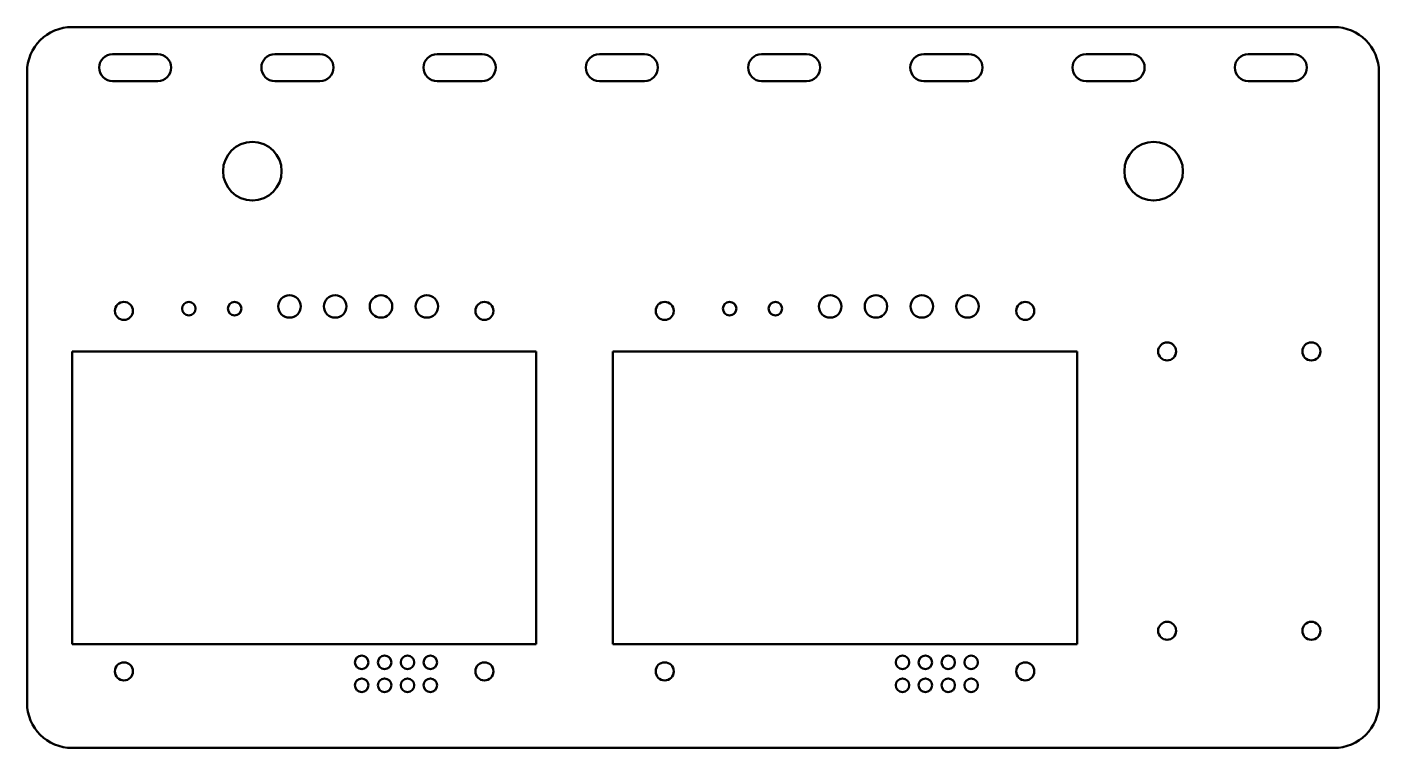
# Model space of a CAD drawing. Header units: millimetres. Extents: x 135 to 285, y 108 to 188.
import ezdxf

# ---------------------------------------------------------------- set-up
doc = ezdxf.new("R2010")
doc.units = ezdxf.units.MM
doc.layers.add('Visible (ISO)', color=7, linetype='Continuous', lineweight=50)

msp = doc.modelspace()

# ---------------------------------------------------------------- linework, layer by layer
at = {"layer": 'Visible (ISO)'}
for p, q in [((280, 188.5), (140, 188.5)), ((144.5, 185.5), (149.5, 185.5)), ((162.5, 185.5), (167.5, 185.5)), ((180.5, 185.5), (185.5, 185.5)), ((198.5, 185.5), (203.5, 185.5)), ((216.5, 185.5), (221.5, 185.5)), ((234.5, 185.5), (239.5, 185.5)), ((252.5, 185.5), (257.5, 185.5)), ((270.5, 185.5), (275.5, 185.5)), ((135, 183.5), (135, 113.5)), ((285, 113.5), (285, 183.5)), ((149.5, 182.5), (144.5, 182.5)), ((167.5, 182.5), (162.5, 182.5)), ((185.5, 182.5), (180.5, 182.5)), ((203.5, 182.5), (198.5, 182.5)), ((221.5, 182.5), (216.5, 182.5)), ((239.5, 182.5), (234.5, 182.5)), ((257.5, 182.5), (252.5, 182.5)), ((275.5, 182.5), (270.5, 182.5)), ((140, 120), (140, 152.5)), ((140, 152.5), (191.5, 152.5)), ((191.5, 152.5), (191.5, 120)), ((200, 120), (200, 152.5)), ((200, 152.5), (251.5, 152.5)), ((251.5, 152.5), (251.5, 120)), ((191.5, 120), (140, 120)), ((251.5, 120), (200, 120)), ((140, 108.5), (280, 108.5))]:
    msp.add_line(p, q, dxfattribs=at)
for centre, radius in [((160, 172.5), 3.25), ((260, 172.5), 3.25), ((145.75, 157), 1), ((152.95, 157.25), 0.75), ((158.03, 157.25), 0.75), ((164.11, 157.5), 1.25), ((169.19, 157.5), 1.25), ((174.27, 157.5), 1.25), ((179.35, 157.5), 1.25), ((185.75, 157), 1), ((205.75, 157), 1), ((212.95, 157.25), 0.75), ((218.03, 157.25), 0.75), ((224.11, 157.5), 1.25), ((229.19, 157.5), 1.25), ((234.27, 157.5), 1.25), ((239.35, 157.5), 1.25), ((245.75, 157), 1), ((261.5, 152.5), 1), ((277.5, 152.5), 1), ((261.5, 121.5), 1), ((277.5, 121.5), 1), ((172.13, 118), 0.75), ((174.67, 118), 0.75), ((177.21, 118), 0.75), ((179.75, 118), 0.75), ((232.13, 118), 0.75), ((234.67, 118), 0.75), ((237.21, 118), 0.75), ((239.75, 118), 0.75), ((145.75, 117), 1), ((185.75, 117), 1), ((205.75, 117), 1), ((245.75, 117), 1), ((172.13, 115.46), 0.75), ((174.67, 115.46), 0.75), ((177.21, 115.46), 0.75), ((179.75, 115.46), 0.75), ((232.13, 115.46), 0.75), ((234.67, 115.46), 0.75), ((237.21, 115.46), 0.75), ((239.75, 115.46), 0.75)]:
    msp.add_circle(centre, radius, dxfattribs=at)
for centre, radius, start, end in [((140, 183.5), 5, 90, 180), ((280, 183.5), 5, 0, 90), ((144.5, 184), 1.5, 90, 270), ((149.5, 184), 1.5, 270, 90), ((162.5, 184), 1.5, 90, 270), ((167.5, 184), 1.5, 270, 90), ((180.5, 184), 1.5, 90, 270), ((185.5, 184), 1.5, 270, 90), ((198.5, 184), 1.5, 90, 270), ((203.5, 184), 1.5, 270, 90), ((216.5, 184), 1.5, 90, 270), ((221.5, 184), 1.5, 270, 90), ((234.5, 184), 1.5, 90, 270), ((239.5, 184), 1.5, 270, 90), ((252.5, 184), 1.5, 90, 270), ((257.5, 184), 1.5, 270, 90), ((270.5, 184), 1.5, 90, 270), ((275.5, 184), 1.5, 270, 90), ((140, 113.5), 5, 180, 270), ((280, 113.5), 5, 270, 0)]:
    msp.add_arc(centre, radius, start, end, dxfattribs=at)

doc.saveas('drawing.dxf')
